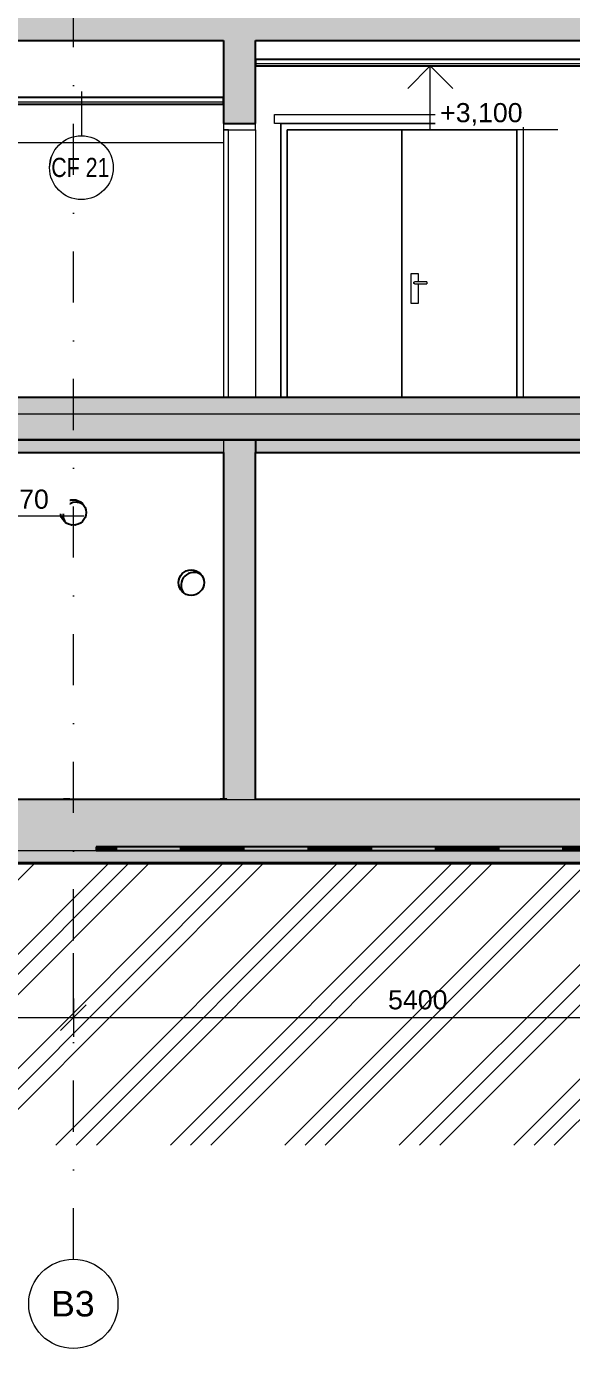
# Model space of a CAD drawing. Header units: millimetres. Extents: x -10201 to 171407, y -8645 to 72638.
# Drawn here: x 1405 to 5682, y -6954 to 3410 of the extents above; entities that cross this region are included whole.
import ezdxf

# ---------------------------------------------------------------- set-up
doc = ezdxf.new("R2010")
doc.units = ezdxf.units.MM
doc.linetypes.add('HA_DashDot_10mm-S3mm', pattern=[1000, 400, -300, 0, -300])
doc.linetypes.add('HA_Dot-S4mm', pattern=[400, 0, -400])
for name, color, linetype, lineweight in [('A-____-____-DIMS', 9, 'Continuous', 5), ('A-____-____-DIMS-100', 9, 'Continuous', 5), ('A-CLNG-____-IDEN', 9, 'Continuous', 9), ('A-CLNG-____-MCUT', 9, 'Continuous', 25), ('A-CLNG-____-PATT', 9, 'Continuous', 25), ('A-DETL-____-WIDE', 9, 'Continuous', 40), ('A-DETL-GENF-OTLN', 9, 'Continuous', 9), ('A-DOOR-____-MCUT', 9, 'Continuous', 9), ('A-DOOR-____-OTLN', 9, 'Continuous', 9), ('A-DOOR-FRAM-MCUT', 9, 'Continuous', 9), ('A-DOOR-FRAM-OTLN', 9, 'Continuous', 9), ('A-FLOR-____-MCUT', 9, 'Continuous', 25), ('A-FLOR-____-PATT', 9, 'Continuous', 25), ('A-FLOR-LEVL-OTLN', 9, 'Continuous', 9), ('A-GENM-____-OTLN', 9, 'Continuous', 9), ('A-WALL-____-MCUT', 9, 'Continuous', 25), ('A-WALL-____-OTLN', 9, 'Continuous', 9), ('A-WALL-____-PATT', 9, 'Continuous', 25), ('C-PRKG-____-OTLN', 9, 'Continuous', 9), ('G-____-____-DIMS', 9, 'Continuous', 5), ('I-FURN-____-OTLN', 9, 'Continuous', 9), ('I-WALL-____-MCUT', 9, 'Continuous', 25), ('I-WALL-____-OTLN', 9, 'Continuous', 9), ('S-GRID-____-IDEN', 9, 'Continuous', 9), ('S-GRID-____-OTLN', 9, 'Continuous', 5)]:
    doc.layers.add(name, color=color, linetype=linetype, lineweight=lineweight)
doc.styles.add('Arial', font='arial.ttf', dxfattribs={"height": 200})
doc.styles.add('Arial_1', font='arial.ttf', dxfattribs={"height": 150})
doc.styles.add('Arial_3', font='arial.ttf', dxfattribs={"width": 0.8, "height": 150})
doc.dimstyles.new('Inner_Dimensions', dxfattribs={"dimscale": 304.8, "dimtxt": 153.03891, "dimasz": 0.656168, "dimexe": 0.492126, "dimexo": 0.0625, "dimgap": 0.065617, "dimtad": 1, "dimdec": 0, "dimzin": 0, "dimdsep": 46, "dimtxsty": 'Arial_1', "dimblk1": 'OBLIQUE', "dimblk2": 'OBLIQUE', "dimsah": 1, "dimcen": 0.09, "dimdle": 0.492126, "dimazin": 0, "dimtfac": 1, "dimtdec": 4, "dimtix": 1, "dimtmove": 0, "dimatfit": 3, "dimfxl": 0.492126, "dimfxlon": 1, "dimtvp": 1, "dimtolj": 1, "dimtzin": 0, "dimlwd": 9, "dimlwe": 9, "dimarcsym": 2})
pattern_1 = [(0, (-5348.04, 1865.4), (117.188, 67.658), [78.125, -156.25]), (120, (-5348.04, 1865.4), (-117.18705, 67.65792), [78.125, -156.25]), (60, (-5348.04, 1865.4), (0.00045, 135.31679), [0, -156.25, 78.125, 0])]

# ---------------------------------------------------------------- blocks, each defined once
blk = doc.blocks.new('HA_DR_Single_Swing_Solid - In_BJ_900x2100_Vstupni-2124274-ŘEZ B-B OBJEKT B')
at = {"layer": 'A-DOOR-____-MCUT', "color": 250}
for p, q in [((2951, 2600), (2951, 500)), ((2991, 2600), (2951, 2600)), ((2991, 500), (2991, 2600)), ((2951, 500), (2991, 500))]:
    blk.add_line(p, q, dxfattribs=at)
at = {"layer": 'A-DOOR-FRAM-MCUT', "color": 250}
for p, q in [((2951, 2650), (2951, 2600)), ((3201, 2650), (2951, 2650)), ((2951, 2600), (3201, 2600)), ((3201, 2600), (3201, 2650))]:
    blk.add_line(p, q, dxfattribs=at)
at = {"layer": 'A-DOOR-FRAM-OTLN', "color": 250}
blk.add_line((3201, 2600), (3201, 500), dxfattribs=at)
blk = doc.blocks.new('NAB_Šatní_skříň_ADNS - 600x2000xšířka-1715100-ŘEZ B-B OBJEKT B')
at = {"layer": 'I-FURN-____-OTLN', "color": 250}
blk.add_line((196, 2500), (2951, 2500), dxfattribs=at)
blk = doc.blocks.new('HA_DR_Double_Swing_Solid_wCasing - In_1800x2100_900-1873957-ŘEZ B-B OBJEKT B')
at = {"layer": 'A-DOOR-____-OTLN', "color": 250}
for p, q in [((3451, 2600), (3451, 500)), ((4351, 2600), (3451, 2600)), ((4351, 500), (4351, 2600)), ((5251, 2600), (4351, 2600)), ((4351, 2600), (4351, 500)), ((5251, 500), (5251, 2600)), ((4421, 1470), (4421, 1240)), ((4481, 1470), (4421, 1470)), ((4481, 1407), (4481, 1470)), ((4546, 1407), (4451, 1407)), ((4451, 1392), (4546, 1392)), ((4481, 1240), (4481, 1393)), ((4546, 1407), (4546, 1400)), ((4546, 1400), (4546, 1392)), ((4421, 1240), (4481, 1240))]:
    blk.add_line(p, q, dxfattribs=at)
for points, knots in [([(4443, 1400), (4443, 1401), (4443, 1402), (4444, 1403), (4444, 1404), (4445, 1404), (4445, 1405), (4445, 1405), (4446, 1406), (4447, 1406), (4447, 1407), (4448, 1407), (4448, 1407), (4449, 1407), (4449, 1407), (4450, 1407), (4450, 1407), (4451, 1407), (4451, 1407)], [0, 0, 0, 0, 0.0833333, 0.125, 0.1666667, 0.2083333, 0.2291667, 0.25, 0.2916667, 0.3333333, 0.3541667, 0.375, 0.3958333, 0.4166667, 0.4375, 0.4583333, 0.4791667, 0.5, 0.5, 0.5, 0.5]), ([(4451, 1392), (4451, 1392), (4450, 1393), (4450, 1393), (4449, 1393), (4449, 1393), (4448, 1393), (4448, 1393), (4447, 1393), (4447, 1394), (4447, 1394), (4446, 1394), (4445, 1395), (4445, 1395), (4445, 1396), (4444, 1396), (4444, 1397), (4443, 1398), (4443, 1399), (4443, 1400)], [0.5, 0.5, 0.5, 0.5, 0.5208333, 0.5416667, 0.5625, 0.5833333, 0.6041667, 0.625, 0.6458333, 0.6666667, 0.6875, 0.7083333, 0.75, 0.7708333, 0.7916667, 0.8333333, 0.875, 0.9166667, 1, 1, 1, 1])]:
    blk.add_open_spline(points, degree=3, knots=knots, dxfattribs=at)
at = {"layer": 'A-DOOR-FRAM-OTLN', "color": 250}
for p, q in [((5301, 2650), (3401, 2650)), ((3401, 2650), (3401, 500)), ((3451, 500), (3451, 2600)), ((3451, 2600), (5251, 2600)), ((5251, 2600), (5251, 500)), ((5301, 2650), (5301, 500))]:
    blk.add_line(p, q, dxfattribs=at)
blk = doc.blocks.new('TB_Porotherm KP11_5_2000mm - TB_Porotherm KP11_5_2000mm-V22-ŘEZ B-B OBJEKT B')
at = {"layer": 'A-GENM-____-OTLN', "color": 250}
for p, q in [((3351, 2650), (3351, 2721)), ((3351, 2721), (5351, 2721)), ((5351, 2721), (5351, 2650)), ((5351, 2650), (3351, 2650))]:
    blk.add_line(p, q, dxfattribs=at)
blk = doc.blocks.new('185-01_OBJEKT B_Central_rvt-1-ŘEZ B-B OBJEKT B')
at = {"layer": 'A-FLOR-____-PATT', "lineweight": 9}
for points in [[(7022, 3300), (20721, 3300), (20721, 3520), (-6739, 3520), (-6739, 3300), (6475, 3300)], [(21081, 170), (21081, 370), (-6739, 370), (-6739, 170), (20695, 170)]]:
    blk.add_hatch(color=254, dxfattribs=at).paths.add_polyline_path(points)
at = {"layer": 'A-FLOR-____-PATT', "lineweight": 5}
h = blk.add_hatch(color=7, dxfattribs=at)
h.paths.add_polyline_path([(-6229, 370), (16996, 370), (16996, 500), (-6229, 500), (-6229, 388)])
h.paths.add_polyline_path([(20695, 370), (20721, 370), (20721, 500), (17111, 500), (17111, 370), (20148, 370)])
at = {"layer": 'A-WALL-____-PATT', "lineweight": 9}
blk.add_hatch(color=254, dxfattribs=at).paths.add_polyline_path([(3201, 2650), (3201, 3300), (2951, 3300), (2951, 2650)])
at = {"layer": 'A-CLNG-____-MCUT', "color": 50}
for p, q in [((15146, 3152), (3201, 3152)), ((3201, 3152), (3201, 3100)), ((3201, 3100), (15146, 3100)), ((2951, 2852), (176, 2852)), ((176, 2800), (2951, 2800)), ((2951, 2800), (2951, 2852))]:
    blk.add_line(p, q, dxfattribs=at)
at = {"layer": 'A-CLNG-____-MCUT', "color": 250, "lineweight": 9}
for p, q in [((15146, 3116), (3201, 3116)), ((2951, 2816), (176, 2816))]:
    blk.add_line(p, q, dxfattribs=at)
at = {"layer": 'A-FLOR-____-MCUT', "color": 50}
for p, q in [((176, 3300), (2951, 3300)), ((3201, 3300), (15146, 3300)), ((16996, 500), (-6229, 500)), ((-6739, 170), (14806, 170))]:
    blk.add_line(p, q, dxfattribs=at)
at = {"layer": 'A-FLOR-____-MCUT', "color": 250, "lineweight": 9}
blk.add_line((16996, 370), (-6229, 370), dxfattribs=at)
at = {"layer": 'I-WALL-____-MCUT', "color": 50}
for p, q in [((2951, 3300), (2951, 2650)), ((3201, 2650), (3201, 3300)), ((2951, 2650), (3201, 2650))]:
    blk.add_line(p, q, dxfattribs=at)
at = {"layer": 'I-WALL-____-OTLN', "color": 250}
for p, q in [((3401, 500), (3401, 2650)), ((3401, 2650), (5301, 2650)), ((5301, 2650), (5301, 500))]:
    blk.add_line(p, q, dxfattribs=at)
at = {"layer": 'A-DOOR-____-OTLN', "color": 250, "lineweight": 9}
for name in ['HA_DR_Single_Swing_Solid - In_BJ_900x2100_Vstupni-2124274-ŘEZ B-B OBJEKT B', 'HA_DR_Double_Swing_Solid_wCasing - In_1800x2100_900-1873957-ŘEZ B-B OBJEKT B']:
    blk.add_blockref(name, (0, 0), dxfattribs=at)
at = {"layer": 'A-GENM-____-OTLN', "color": 250, "lineweight": 9}
blk.add_blockref('TB_Porotherm KP11_5_2000mm - TB_Porotherm KP11_5_2000mm-V22-ŘEZ B-B OBJEKT B', (0, 0), dxfattribs=at)
at = {"layer": 'I-FURN-____-OTLN', "color": 250, "lineweight": 9}
blk.add_blockref('NAB_Šatní_skříň_ADNS - 600x2000xšířka-1715100-ŘEZ B-B OBJEKT B', (0, 0), dxfattribs=at)
blk = doc.blocks.new('HA_PA_Perpendicular_SingleStall - Generic-1376841-ŘEZ B-B OBJEKT B')
at = {"layer": 'C-PRKG-____-OTLN', "lineweight": 5}
for p, q in [((17896, -2645), (17946, -2645)), ((17896, -2645), (17896, -2650)), ((17946, -2650), (17896, -2650)), ((17946, -2645), (20396, -2645)), ((17946, -2650), (17946, -2645)), ((20446, -2645), (20396, -2645)), ((20396, -2645), (20396, -2650)), ((20396, -2650), (20446, -2650)), ((20446, -2650), (20446, -2645))]:
    blk.add_line(p, q, dxfattribs=at)
blk = doc.blocks.new('HA_PA_Perpendicular_SingleStall - Generic-1377502-ŘEZ B-B OBJEKT B')
at = {"layer": 'C-PRKG-____-OTLN', "lineweight": 5}
for p, q in [((1696, -2645), (1746, -2645)), ((1696, -2645), (1696, -2650)), ((1746, -2650), (1696, -2650)), ((1746, -2645), (2926, -2645)), ((1746, -2650), (1746, -2645)), ((2976, -2645), (2926, -2645)), ((2926, -2645), (2926, -2650)), ((2926, -2650), (2976, -2650)), ((2976, -2650), (2976, -2645))]:
    blk.add_line(p, q, dxfattribs=at)
blk = doc.blocks.new('HA_GM_Opening_Circle_WallBased - Default-2291573-ŘEZ B-B OBJEKT B')
at = {"layer": 'A-DETL-GENF-OTLN', "lineweight": 25}
blk.add_circle((1773, -400), 100, dxfattribs=at)
blk.add_arc((1793, -420), 100, 53.1301, 216.8699, dxfattribs=at)
blk = doc.blocks.new('HA_GM_Opening_Circle_WallBased - Default-2291619-ŘEZ B-B OBJEKT B')
at = {"layer": 'A-DETL-GENF-OTLN', "lineweight": 25}
blk.add_circle((2698, -950), 100, dxfattribs=at)
blk.add_arc((2718, -970), 100, 53.1301, 216.8699, dxfattribs=at)
blk = doc.blocks.new('Grid - Radius 3_5mm-353793-ŘEZ B-B OBJEKT B')
at = {"layer": 'S-GRID-____-IDEN'}
blk.add_circle((-6477, -6604), 350, dxfattribs=at)
blk = doc.blocks.new('DIMBLOCK27-ŘEZ B-B OBJEKT B')
at = {"layer": 'A-____-____-DIMS-100', "lineweight": 9}
for p, q in [((-927, -4210), (-927, -4510)), ((-927, -4360), (-927, -4210)), ((1773, -4210), (1773, -4510)), ((1773, -4360), (1773, -4210)), ((-927, -4360), (-827, -4260)), ((1773, -4360), (1873, -4260)), ((-927, -4360), (-1027, -4460)), ((-927, -4360), (1773, -4360)), ((1773, -4360), (1673, -4460))]:
    blk.add_line(p, q, dxfattribs=at)
at = {"layer": 'A-____-____-DIMS-100', "color": 0, "lineweight": 9, "insert": (192, -4145), "char_height": 150, "width": 553.77, "attachment_point": 1, "line_spacing_factor": 0.941778, "style": 'Arial_1'}
blk.add_mtext('2700', dxfattribs=at)
blk = doc.blocks.new('_Oblique')
at = {"color": 0, "linetype": 'ByBlock', "lineweight": -2}
blk.add_line((-0.5, -0.5), (0.5, 0.5), dxfattribs=at)
blk = doc.blocks.new('DIMBLOCK28-ŘEZ B-B OBJEKT B')
at = {"layer": 'A-____-____-DIMS-100', "lineweight": 9}
for p, q in [((1773, -4210), (1773, -4510)), ((1773, -4360), (1773, -4210)), ((7173, -4210), (7173, -4510)), ((7173, -4360), (7173, -4210)), ((1773, -4360), (1873, -4260)), ((7173, -4360), (7273, -4260)), ((1773, -4360), (1673, -4460)), ((1773, -4360), (7173, -4360)), ((7173, -4360), (7073, -4460))]:
    blk.add_line(p, q, dxfattribs=at)
at = {"layer": 'A-____-____-DIMS-100', "color": 0, "lineweight": 9, "insert": (4242, -4145), "char_height": 150, "width": 553.77, "attachment_point": 1, "line_spacing_factor": 0.941778, "style": 'Arial_1'}
blk.add_mtext('5400', dxfattribs=at)
blk = doc.blocks.new('Spot Elevations - Flipped-794089-ŘEZ B-B OBJEKT B')
at = {"layer": 'G-____-____-DIMS', "lineweight": 9}
for p, q in [((-4702, -3227), (-4525, -3050)), ((-4525, -3050), (-4348, -3227)), ((-4525, -3550), (-4525, -3050)), ((-3525, -3550), (-4525, -3550))]:
    blk.add_line(p, q, dxfattribs=at)
blk = doc.blocks.new('HA_Tag_Ceiling - Group _ Type Mark-1822524-ŘEZ B-B OBJEKT B')
at = {"layer": 'A-CLNG-____-IDEN'}
blk.add_line((19481, 5453), (19496, 5538), dxfattribs=at)
blk.add_circle((19731, 5453), 250, dxfattribs=at)

msp = doc.modelspace()

# ---------------------------------------------------------------- hatches: boundary and pattern name
at = {"layer": 'A-CLNG-____-PATT', "lineweight": 5}
h = msp.add_hatch(dxfattribs=at)
h.set_pattern_fill('FP_9', color=256, style=0, pattern_type=2)
h.set_pattern_definition(pattern_1)
h.paths.add_polyline_path([(11397, 70), (14805.7, 70), (14805.7, 170), (11275.7, 170), (11275.7, 70)])
h.paths.add_polyline_path([(-6104.5, 70), (2950.7, 70), (2950.7, 170), (-6489.3, 170), (-6489.3, 70)])
h.paths.add_polyline_path([(20830.7, 70), (20830.7, 170), (15605.7, 170), (15605.7, 70), (20147.7, 70)])
h = msp.add_hatch(dxfattribs=at)
h.set_pattern_fill('FP_9', color=256, style=0, pattern_type=2)
h.set_pattern_definition(pattern_1)
h.paths.add_polyline_path([(3200.7, 70), (11075.7, 70), (11075.7, 170), (3200.7, 170), (3200.7, 75.1)])
h = msp.add_hatch(dxfattribs=at)
h.set_pattern_fill('FP_10', color=256, angle=-270, style=0, pattern_type=2)
h.set_pattern_definition([(270, (7113.2, -3020), (1000, 6e-14), []), (270, (7103.2, -3020), (1000, 6e-14), []), (270, (7093.2, -3020), (1000, 6e-14), []), (270, (7083.2, -3020), (1000, 6e-14), []), (270, (7073.2, -3020), (1000, 6e-14), []), (270, (7063.2, -3020), (1000, 6e-14), []), (270, (7053.2, -3020), (1000, 6e-14), []), (270, (7043.2, -3020), (1000, 6e-14), []), (270, (7033.2, -3020), (1000, 6e-14), []), (270, (7023.2, -3020), (1000, 6e-14), []), (270, (7013.2, -3020), (1000, 6e-14), []), (270, (7003.2, -3020), (1000, 6e-14), []), (270, (6993.2, -3020), (1000, 6e-14), []), (270, (6983.2, -3020), (1000, 6e-14), []), (270, (6973.2, -3020), (1000, 6e-14), []), (270, (6963.2, -3020), (1000, 6e-14), []), (270, (6953.2, -3020), (1000, 6e-14), []), (270, (6943.2, -3020), (1000, 6e-14), []), (270, (6933.2, -3020), (1000, 6e-14), []), (270, (6923.2, -3020), (1000, 6e-14), []), (270, (6913.2, -3020), (1000, 6e-14), []), (270, (6903.2, -3020), (1000, 6e-14), []), (270, (6893.2, -3020), (1000, 6e-14), []), (270, (6883.2, -3020), (1000, 6e-14), []), (270, (6873.2, -3020), (1000, 6e-14), []), (270, (6863.2, -3020), (1000, 6e-14), []), (270, (6853.2, -3020), (1000, 6e-14), []), (270, (6843.2, -3020), (1000, 6e-14), []), (270, (6833.2, -3020), (1000, 6e-14), []), (270, (6823.2, -3020), (1000, 6e-14), []), (270, (6813.2, -3020), (1000, 6e-14), []), (270, (6803.2, -3020), (1000, 6e-14), []), (270, (6793.2, -3020), (1000, 6e-14), []), (270, (6783.2, -3020), (1000, 6e-14), []), (270, (6773.2, -3020), (1000, 6e-14), []), (270, (6763.2, -3020), (1000, 6e-14), []), (270, (6753.2, -3020), (1000, 6e-14), []), (270, (6743.2, -3020), (1000, 6e-14), []), (270, (6733.2, -3020), (1000, 6e-14), []), (270, (6723.2, -3020), (1000, 6e-14), []), (270, (6713.2, -3020), (1000, 6e-14), []), (270, (6703.2, -3020), (1000, 6e-14), []), (270, (6693.2, -3020), (1000, 6e-14), []), (270, (6683.2, -3020), (1000, 6e-14), []), (270, (6673.2, -3020), (1000, 6e-14), []), (270, (6663.2, -3020), (1000, 6e-14), []), (270, (6653.2, -3020), (1000, 6e-14), []), (270, (6643.2, -3020), (1000, 6e-14), []), (270, (6633.2, -3020), (1000, 6e-14), []), (270, (6623.2, -3020), (1000, 6e-14), []), (270, (6613.2, -3020), (1000, 6e-14), [])])
h.paths.add_polyline_path([(10303.1, -3050), (12275.7, -3050), (12275.7, -3020), (1950.7, -3020), (1950.7, -3050), (8115.4, -3050)])
at = {"layer": 'A-DETL-GENF-OTLN', "lineweight": 5}
h = msp.add_hatch(dxfattribs=at)
h.set_pattern_fill('FP_11', color=10, style=0, pattern_type=2)
h.set_pattern_definition([(45, (-5348.04, 1865.4), (-449.013, 449.013), []), (45, (-5189.3, 1865.4), (0, 898.026), []), (45, (-5506.8, 1865.4), (0, 898.026), [])])
h.paths.add_polyline_path([(25616.9, -5360), (25616.9, 75.6), (24496.8, 95.2), (24422.9, -750), (24422.9, -950), (23771.3, -950), (23771.3, -748.8), (23666.4, 450), (22773.1, 450), (22023.1, -300), (22323.1, -300), (22323.1, -5360), (22488.1, -5360)])
h.paths.add_polyline_path([(21858.1, -5360), (22023.1, -5360), (22023.1, -3150), (-7776.9, -3150), (-8676.9, -2250), (-9386, -2250), (-9386, -5360), (21241.5, -5360)])
h.paths.add_polyline_path([(25616.9, 225.6), (25616.9, 275.6), (24222.9, 300), (24222.9, 250), (25055.7, 235.4)])
at = {"layer": 'A-FLOR-____-PATT', "lineweight": 9}
msp.add_hatch(color=256, dxfattribs=at).paths.add_polyline_path([(21080.7, -3050), (21080.7, -2650), (-6739.3, -2650), (-6739.3, -3050), (16866.2, -3050)])
at = {"layer": 'A-FLOR-____-PATT', "lineweight": 5}
h = msp.add_hatch(dxfattribs=at)
h.set_pattern_fill('FP_8', color=256, style=0, pattern_type=2)
h.set_pattern_definition([(315, (-5348.04, 1865.4), (215.526, 215.526), []), (315, (-5348.04, 2068.6), (215.526, 215.526), [127, -76.2, 12.7, -76.2, -127]), (315, (-5348.04, 2068.6), (215.526, 215.526), [-292.1, 127, 0])])
h.paths.add_polyline_path([(16866.2, -3150), (21080.7, -3150), (21080.7, -3050), (-6739.3, -3050), (-6739.3, -3150), (12490.8, -3150)])
at = {"layer": 'A-WALL-____-PATT', "lineweight": 9}
msp.add_hatch(color=256, dxfattribs=at).paths.add_polyline_path([(3200.7, -2650), (3200.7, 170), (2950.7, 170), (2950.7, -2645), (2975.7, -2645), (2975.7, -2650)])

# ---------------------------------------------------------------- linework, layer by layer
at = {"layer": 'A-CLNG-____-IDEN'}
msp.add_line((1835.7, 2900), (1835.7, 2552.7), dxfattribs=at)
at = {"layer": 'A-CLNG-____-MCUT'}
for p, q in [((2950.7, 170), (-6489.3, 170)), ((11075.7, 170), (3200.7, 170)), ((3200.7, 170), (3200.7, 70)), ((-6489.3, 70), (2950.7, 70)), ((3200.7, 70), (11075.7, 70)), ((12275.7, -3020), (1950.7, -3020)), ((1950.7, -3020), (1950.7, -3050)), ((1950.7, -3050), (12275.7, -3050))]:
    msp.add_line(p, q, dxfattribs=at)
at = {"layer": 'A-DETL-____-WIDE'}
msp.add_line((21080.7, -3150), (-6739.3, -3150), dxfattribs=at)
at = {"layer": 'A-FLOR-____-MCUT'}
for p, q in [((1695.7, -2650), (-754.3, -2650)), ((2925.7, -2650), (1745.7, -2650)), ((11075.7, -2650), (3200.7, -2650))]:
    msp.add_line(p, q, dxfattribs=at)
at = {"layer": 'A-FLOR-____-MCUT', "lineweight": 9}
msp.add_line((-6739.3, -3050), (21080.7, -3050), dxfattribs=at)
at = {"layer": 'A-FLOR-LEVL-OTLN', "linetype": 'HA_Dot-S4mm', "lineweight": 5}
for p, q in [((-10200.7, 500), (27520.9, 500)), ((-10200.7, -2650), (27520.9, -2650))]:
    msp.add_line(p, q, dxfattribs=at)
at = {"layer": 'A-WALL-____-MCUT', "lineweight": 9}
for p, q in [((2950.7, 170), (2950.7, 70)), ((2975.7, -2650), (3200.7, -2650))]:
    msp.add_line(p, q, dxfattribs=at)
at = {"layer": 'A-WALL-____-OTLN'}
for centre, start, end in [((1773.1, -400), 0, 180), ((1773.1, -400), 96.68787, 101.97703), ((1773.1, -400), 78.02297, 83.31213), ((1773.1, -400), 180, 0), ((1773.1, -400), 156.68787, 161.97703), ((1773.1, -400), 138.02297, 143.31213), ((1773.1, -400), 36.68787, 41.97703), ((1773.1, -400), 18.02297, 23.31213), ((1773.1, -400), 198.02297, 203.31213), ((1773.1, -400), 216.68787, 221.97703), ((1773.1, -400), 258.02297, 263.31213), ((1773.1, -400), 276.68787, 281.97703), ((1773.1, -400), 318.02297, 323.31213), ((1773.1, -400), 336.68787, 341.97703), ((2698.1, -950), 0, 180), ((2698.1, -950), 180, 0)]:
    msp.add_arc(centre, 100, start, end, dxfattribs=at)
at = {"layer": 'I-WALL-____-MCUT'}
for p, q in [((3200.7, 170), (2950.7, 170)), ((2950.7, 70), (2950.7, -2645)), ((3200.7, -2650), (3200.7, 70))]:
    msp.add_line(p, q, dxfattribs=at)
at = {"layer": 'S-GRID-____-OTLN', "linetype": 'HA_DashDot_10mm-S3mm', "lineweight": 9}
for p, q in [((1773.1, -3754.1), (1773.1, 11949.7)), ((1773.1, -6254.1), (1773.1, -3754.1))]:
    msp.add_line(p, q, dxfattribs=at)

# ---------------------------------------------------------------- block references
at = {"lineweight": 5}
msp.add_blockref('185-01_OBJEKT B_Central_rvt-1-ŘEZ B-B OBJEKT B', (0, 0), dxfattribs=at)
at = {"layer": 'A-CLNG-____-IDEN'}
msp.add_blockref('HA_Tag_Ceiling - Group _ Type Mark-1822524-ŘEZ B-B OBJEKT B', (-17895, -3150), dxfattribs=at)
at = {"layer": 'A-GENM-____-OTLN'}
for name in ['HA_GM_Opening_Circle_WallBased - Default-2291573-ŘEZ B-B OBJEKT B', 'HA_GM_Opening_Circle_WallBased - Default-2291619-ŘEZ B-B OBJEKT B']:
    msp.add_blockref(name, (0, 0), dxfattribs=at)
at = {"layer": 'C-PRKG-____-OTLN'}
for name, p in [('HA_PA_Perpendicular_SingleStall - Generic-1376841-ŘEZ B-B OBJEKT B', (-18700, 0)), ('HA_PA_Perpendicular_SingleStall - Generic-1377502-ŘEZ B-B OBJEKT B', (0, 0))]:
    msp.add_blockref(name, p, dxfattribs=at)
at = {"layer": 'G-____-____-DIMS', "lineweight": 9}
for p in [(9097.9, 6150), (5381.2, 3120)]:
    msp.add_blockref('Spot Elevations - Flipped-794089-ŘEZ B-B OBJEKT B', p, dxfattribs=at)
at = {"layer": 'S-GRID-____-IDEN'}
msp.add_blockref('Grid - Radius 3_5mm-353793-ŘEZ B-B OBJEKT B', (8250, 0), dxfattribs=at)

# ---------------------------------------------------------------- texts
at = {"layer": 'A-CLNG-____-IDEN', "lineweight": 5, "insert": (1599.6, 2380), "char_height": 150, "width": 564.388, "attachment_point": 1, "style": 'Arial_3'}
msp.add_mtext('CF 21', dxfattribs=at)
at = {"layer": 'S-GRID-____-IDEN', "lineweight": 5, "insert": (1598.4, -6502.6), "char_height": 200, "width": 424.894, "attachment_point": 1, "style": 'Arial'}
msp.add_mtext('B3', dxfattribs=at)

# ---------------------------------------------------------------- dimensions: what is measured, and where the dimension line sits
at = {"layer": 'A-____-____-DIMS', "lineweight": 9}
for base, p1, p2, override, picture, middle in [((1773.1, -4359.9), (-926.9, -4209.9), (1773.1, -4209.9), {"dimpost": '<>', "dimfxl": 2700.000951}, 'DIMBLOCK27-ŘEZ B-B OBJEKT B', (423.1, -4263.3)), ((7173.1, -4359.9), (1773.1, -4209.9), (7173.1, -4209.9), {"dimpost": '<>', "dimfxl": 5400.001902}, 'DIMBLOCK28-ŘEZ B-B OBJEKT B', (4473.1, -4263.3))]:
    dim = msp.add_linear_dim(base=base, p1=p1, p2=p2, dimstyle='Inner_Dimensions', override=override, dxfattribs=at)
    dim.commit()
    dim.dimension.update_dxf_attribs({"geometry": picture, "text_midpoint": middle})

# ---------------------------------------------------------------- next in the draw order: texts
at = {"layer": 'G-____-____-DIMS', "lineweight": 9, "char_height": 150, "width": 773.133, "attachment_point": 1, "line_spacing_factor": 0.941778, "style": 'Arial_1', "bg_fill": 3, "box_fill_scale": 1.25, "bg_fill_color": 256, "bg_fill_true_color": 13158600, "bg_fill_transparency": 0}
for s, insert in [('+3,100', (4650.6, 2809.3)), ('+0,070', (933.9, -220.7))]:
    msp.add_mtext(s, dxfattribs=dict(at, insert=insert))

doc.saveas('drawing.dxf')
